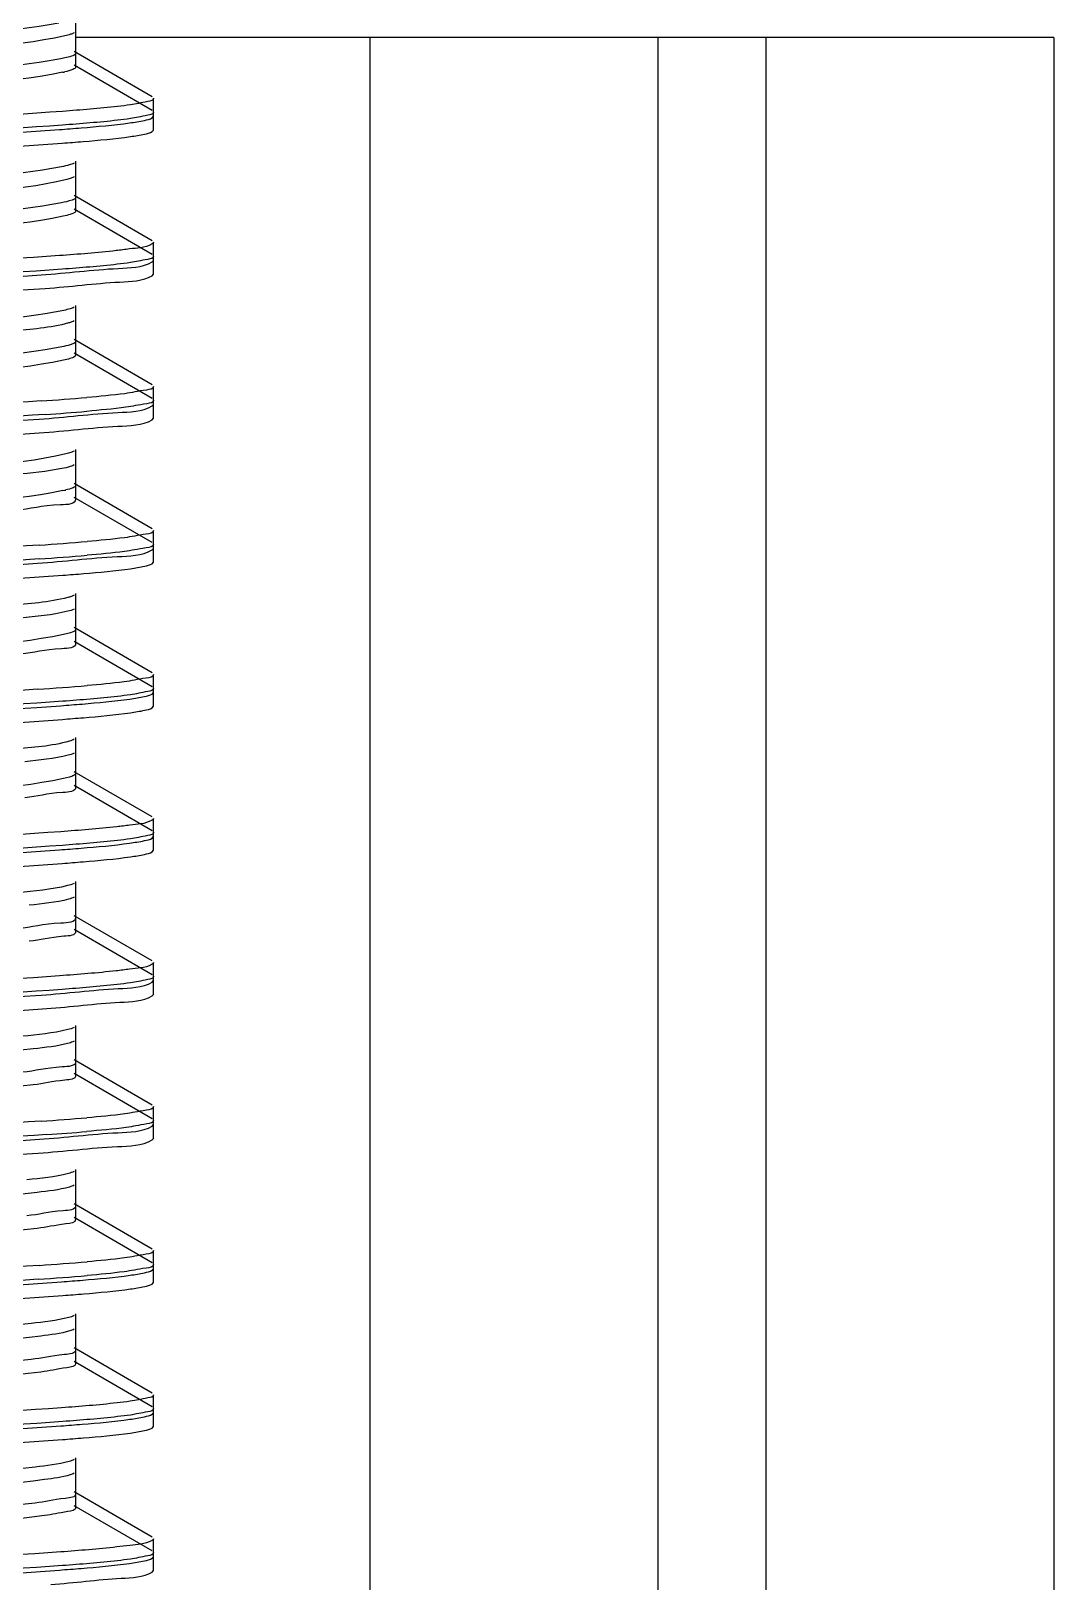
# Model space of a CAD drawing. Extents: x 1382187 to 1725648, y 860327 to 1571294.
# Drawn here: x 1513062.2 to 1513231.3, y 1215732.9 to 1215989.3 of the extents above; entities that cross this region are included whole.
import ezdxf

# ---------------------------------------------------------------- set-up
doc = ezdxf.new("R2010")
doc.units = 0
doc.header["$LTSCALE"] = 1000
doc.header["$MEASUREMENT"] = 0

msp = doc.modelspace()

# ---------------------------------------------------------------- linework, layer by layer
at = {"linetype": 'Continuous'}
for p, q in [((1513069.55, 1215985.66), (1513069.55, 1215991.62)), ((1513069.55, 1215983.39), (1513069.55, 1215989.34)), ((1513231.26, 1215988.29), (1513069.55, 1215988.29)), ((1513118.15, 1215988.29), (1513118.15, 1211247.26)), ((1513165.78, 1215988.29), (1513165.78, 1211247.26)), ((1513183.64, 1215988.29), (1513183.64, 1211247.26)), ((1513231.26, 1215988.29), (1513231.26, 1211247.26)), ((1513082.21, 1215978.48), (1513069.28, 1215985.97)), ((1513082.21, 1215976.21), (1513069.28, 1215983.69)), ((1513082.43, 1215975.25), (1513082.43, 1215978.22)), ((1513082.43, 1215975.25), (1513082.43, 1215978.22)), ((1513082.21, 1215974.99), (1513082.43, 1215975.25)), ((1513082.43, 1215972.97), (1513082.43, 1215975.94)), ((1513082.43, 1215972.97), (1513082.43, 1215975.94)), ((1513082.21, 1215972.71), (1513082.43, 1215972.97)), ((1513069.55, 1215961.85), (1513069.55, 1215967.81)), ((1513069.55, 1215959.57), (1513069.55, 1215965.53)), ((1513082.21, 1215954.67), (1513069.28, 1215962.15)), ((1513068.09, 1215958.86), (1513067.48, 1215958.72)), ((1513082.21, 1215952.39), (1513069.28, 1215959.87)), ((1513082.43, 1215951.43), (1513082.43, 1215954.41)), ((1513082.43, 1215951.43), (1513082.43, 1215954.41)), ((1513082.21, 1215951.17), (1513082.43, 1215951.43)), ((1513082.43, 1215949.16), (1513082.43, 1215952.13)), ((1513082.43, 1215949.16), (1513082.43, 1215952.13)), ((1513082.21, 1215948.89), (1513082.43, 1215949.16)), ((1513069.55, 1215938.04), (1513069.55, 1215943.99)), ((1513069.55, 1215935.76), (1513069.55, 1215941.71)), ((1513082.21, 1215930.86), (1513069.28, 1215938.34)), ((1513082.21, 1215928.58), (1513069.28, 1215936.06)), ((1513068.38, 1215935.12), (1513067.53, 1215934.92)), ((1513082.43, 1215927.62), (1513082.43, 1215930.6)), ((1513082.43, 1215927.62), (1513082.43, 1215930.6)), ((1513082.21, 1215927.36), (1513082.43, 1215927.62)), ((1513082.43, 1215925.34), (1513082.43, 1215928.32)), ((1513082.43, 1215925.34), (1513082.43, 1215928.32)), ((1513082.21, 1215925.08), (1513082.43, 1215925.34)), ((1513069.55, 1215914.23), (1513069.55, 1215920.18)), ((1513069.55, 1215911.95), (1513069.55, 1215917.9)), ((1513082.21, 1215907.05), (1513069.28, 1215914.53)), ((1513082.21, 1215904.77), (1513069.28, 1215912.25)), ((1513082.43, 1215903.81), (1513082.43, 1215906.78)), ((1513082.43, 1215903.81), (1513082.43, 1215906.78)), ((1513082.43, 1215901.53), (1513082.43, 1215904.51)), ((1513082.43, 1215901.53), (1513082.43, 1215904.51)), ((1513082.21, 1215903.55), (1513082.43, 1215903.81)), ((1513082.21, 1215901.27), (1513082.43, 1215901.53)), ((1513069.55, 1215890.41), (1513069.55, 1215896.37)), ((1513069.55, 1215888.13), (1513069.55, 1215894.09)), ((1513068.23, 1215889.73), (1513067.51, 1215889.57)), ((1513082.21, 1215883.23), (1513069.28, 1215890.72)), ((1513082.21, 1215880.95), (1513069.28, 1215888.44)), ((1513082.43, 1215880), (1513082.43, 1215882.97)), ((1513082.43, 1215880), (1513082.43, 1215882.97)), ((1513082.21, 1215879.73), (1513082.43, 1215880)), ((1513082.43, 1215877.72), (1513082.43, 1215880.69)), ((1513082.43, 1215877.72), (1513082.43, 1215880.69)), ((1513082.21, 1215877.46), (1513082.43, 1215877.72)), ((1513069.55, 1215866.6), (1513069.55, 1215872.55)), ((1513069.55, 1215864.32), (1513069.55, 1215870.28)), ((1513068.5, 1215866), (1513067.55, 1215865.76)), ((1513082.21, 1215859.42), (1513069.28, 1215866.9)), ((1513082.21, 1215857.14), (1513069.28, 1215864.62)), ((1513082.43, 1215856.18), (1513082.43, 1215859.16)), ((1513082.43, 1215856.18), (1513082.43, 1215859.16)), ((1513082.21, 1215855.92), (1513082.43, 1215856.18)), ((1513082.43, 1215853.9), (1513082.43, 1215856.88)), ((1513082.43, 1215853.9), (1513082.43, 1215856.88)), ((1513082.21, 1215853.64), (1513082.43, 1215853.9)), ((1513069.55, 1215842.79), (1513069.55, 1215848.74)), ((1513069.55, 1215840.51), (1513069.55, 1215846.46)), ((1513082.21, 1215835.61), (1513069.28, 1215843.09)), ((1513082.21, 1215833.33), (1513069.28, 1215840.81)), ((1513082.43, 1215832.37), (1513082.43, 1215835.35)), ((1513082.43, 1215832.37), (1513082.43, 1215835.35)), ((1513082.43, 1215830.09), (1513082.43, 1215833.07)), ((1513082.43, 1215830.09), (1513082.43, 1215833.07)), ((1513082.21, 1215832.11), (1513082.43, 1215832.37)), ((1513082.21, 1215829.83), (1513082.43, 1215830.09)), ((1513069.55, 1215818.98), (1513069.55, 1215824.93)), ((1513069.55, 1215816.7), (1513069.55, 1215822.65)), ((1513082.21, 1215811.79), (1513069.28, 1215819.28)), ((1513082.21, 1215809.52), (1513069.28, 1215817)), ((1513082.43, 1215808.56), (1513082.43, 1215811.53)), ((1513082.43, 1215808.56), (1513082.43, 1215811.53)), ((1513082.21, 1215808.3), (1513082.43, 1215808.56)), ((1513082.43, 1215806.28), (1513082.43, 1215809.25)), ((1513082.43, 1215806.28), (1513082.43, 1215809.25)), ((1513082.21, 1215806.02), (1513082.43, 1215806.28)), ((1513069.55, 1215795.16), (1513069.55, 1215801.12)), ((1513069.55, 1215792.88), (1513069.55, 1215798.84)), ((1513082.21, 1215787.98), (1513069.28, 1215795.46)), ((1513082.21, 1215785.7), (1513069.28, 1215793.19)), ((1513082.43, 1215784.74), (1513082.43, 1215787.72)), ((1513082.43, 1215784.74), (1513082.43, 1215787.72)), ((1513082.21, 1215784.48), (1513082.43, 1215784.74)), ((1513082.43, 1215782.47), (1513082.43, 1215785.44)), ((1513082.43, 1215782.47), (1513082.43, 1215785.44)), ((1513082.21, 1215782.2), (1513082.43, 1215782.47)), ((1513069.55, 1215771.35), (1513069.55, 1215777.3)), ((1513069.55, 1215769.07), (1513069.55, 1215775.02)), ((1513082.21, 1215764.17), (1513069.28, 1215771.65)), ((1513082.21, 1215761.89), (1513069.28, 1215769.37)), ((1513082.43, 1215760.93), (1513082.43, 1215763.91)), ((1513082.43, 1215760.93), (1513082.43, 1215763.91)), ((1513082.21, 1215760.67), (1513082.43, 1215760.93)), ((1513082.43, 1215758.65), (1513082.43, 1215761.63)), ((1513082.43, 1215758.65), (1513082.43, 1215761.63)), ((1513082.21, 1215758.39), (1513082.43, 1215758.65)), ((1513069.55, 1215747.54), (1513069.55, 1215753.49)), ((1513069.55, 1215745.26), (1513069.55, 1215751.21)), ((1513082.21, 1215740.36), (1513069.28, 1215747.84)), ((1513082.21, 1215738.08), (1513069.28, 1215745.56)), ((1513082.43, 1215737.12), (1513082.43, 1215740.1)), ((1513082.43, 1215737.12), (1513082.43, 1215740.1)), ((1513082.43, 1215734.84), (1513082.43, 1215737.82)), ((1513082.43, 1215734.84), (1513082.43, 1215737.82)), ((1513082.21, 1215736.86), (1513082.43, 1215737.12)), ((1513082.21, 1215734.58), (1513082.43, 1215734.84))]:
    msp.add_line(p, q, dxfattribs=at)
for centre, radius, start, end in [((1513063.48, 1216001.87), 19.75, 281.4586, 282.5217), ((1513036.25, 1216347.43), 420.14, 273.7655, 274.8009), ((1513037.17, 1216333.48), 408.44, 273.8398, 274.8035), ((1513063.77, 1215931.38), 18.39, 281.5273, 283.0317), ((1513035.84, 1216328.82), 425.36, 273.7325, 274.8002), ((1513035.85, 1216326.43), 425.25, 273.7327, 274.7996), ((1513035.45, 1216309.93), 430.3, 273.7014, 274.7995), ((1513036.26, 1216228.19), 419.97, 273.7666, 274.8009), ((1513037.47, 1216210.71), 404.72, 273.8647, 274.8037), ((1513035.85, 1216209.58), 425.19, 273.7335, 274.8002), ((1513035.59, 1216210.61), 428.51, 273.7127, 274.7998)]:
    msp.add_arc(centre, radius, start, end, dxfattribs=at)
for points, knots in [([(1512907.28, 1215987.06), (1512918.78, 1215987.9), (1512972.14, 1215990.5), (1513025.58, 1215991.54), (1513067.35, 1215994.62)], [0, 0, 0, 0, 0.215878, 1, 1, 1, 1]), ([(1513066.78, 1215990.63), (1513058.09, 1215989.08), (1513033.98, 1215988.13), (1512993.96, 1215985.88), (1512951.43, 1215983.99), (1512924.08, 1215982.6), (1512912.89, 1215981.4)], [0, 0, 0, 0, 0.171902, 0.467529, 0.781017, 1, 1, 1, 1]), ([(1513069.28, 1215989.04), (1513069.1, 1215988.93), (1513068.59, 1215988.75), (1513068.08, 1215988.62), (1513067.77, 1215988.55)], [0, 0, 0, 0, 0.399432, 1, 1, 1, 1]), ([(1513067.77, 1215988.55), (1513058.45, 1215986.48), (1513022.27, 1215985.71), (1512975.06, 1215982.99), (1512930.96, 1215980.41), (1512913.02, 1215979.57), (1512906.81, 1215978.27)], [0, 0, 0, 0, 0.17752, 0.667782, 0.88196, 1, 1, 1, 1]), ([(1513066.78, 1215984.68), (1513058.09, 1215983.12), (1513033.98, 1215982.18), (1512993.96, 1215979.93), (1512951.43, 1215978.03), (1512924.08, 1215976.64), (1512912.89, 1215975.45)], [0, 0, 0, 0, 0.171902, 0.467529, 0.781017, 1, 1, 1, 1]), ([(1513069.54, 1215985.66), (1513069.54, 1215985.38), (1513068.26, 1215984.99), (1513067.48, 1215984.81), (1513066.78, 1215984.68)], [0, 0, 0, 0, 0.286129, 1, 1, 1, 1]), ([(1513067.41, 1215982.52), (1513057.48, 1215980.5), (1513029.42, 1215979.87), (1512992.46, 1215977.62), (1512957.49, 1215976.05), (1512934.37, 1215974.93), (1512917.6, 1215973.53), (1512908.63, 1215972.94), (1512905.74, 1215972.05)], [0, 0, 0, 0, 0.187537, 0.516126, 0.6871, 0.835564, 0.944057, 1, 1, 1, 1]), ([(1513069.54, 1215983.39), (1513069.54, 1215983.19), (1513068.77, 1215982.83), (1513068.22, 1215982.7), (1513067.77, 1215982.6)], [0, 0, 0, 0, 0.300005, 1, 1, 1, 1]), ([(1513078.6, 1215977.14), (1513077.89, 1215977.04), (1513074.16, 1215976.59), (1513070.42, 1215976.29), (1513067.39, 1215976.06)], [0, 0, 0, 0, 0.191299, 1, 1, 1, 1]), ([(1513082.43, 1215978.22), (1513082.43, 1215977.85), (1513080.55, 1215977.54), (1513079.56, 1215977.28), (1513078.6, 1215977.14)], [0, 0, 0, 0, 0.274623, 1, 1, 1, 1]), ([(1513067.35, 1215973.78), (1513055.91, 1215972.94), (1513002.54, 1215970.34), (1512949.11, 1215969.28), (1512907.28, 1215966.22)], [0, 0, 0, 0, 0.214875, 1, 1, 1, 1]), ([(1513067.39, 1215976.06), (1513055.96, 1215975.22), (1513002.63, 1215972.62), (1512949.22, 1215971.55), (1512907.41, 1215968.51)], [0, 0, 0, 0, 0.214619, 1, 1, 1, 1]), ([(1513066.87, 1215973.05), (1513068.06, 1215973.14), (1513071.92, 1215973.44), (1513075.79, 1215973.78), (1513078.45, 1215974.15)], [0, 0, 0, 0, 0.307277, 1, 1, 1, 1]), ([(1513078.59, 1215974.86), (1513077.88, 1215974.76), (1513074.14, 1215974.3), (1513070.39, 1215974.01), (1513067.35, 1215973.78)], [0, 0, 0, 0, 0.191309, 1, 1, 1, 1]), ([(1513078.45, 1215974.15), (1513079.27, 1215974.26), (1513080.53, 1215974.48), (1513081.81, 1215974.76), (1513082.21, 1215974.99)], [0, 0, 0, 0, 0.644321, 1, 1, 1, 1]), ([(1513082.43, 1215975.94), (1513082.43, 1215975.58), (1513080.55, 1215975.26), (1513079.55, 1215975), (1513078.59, 1215974.86)], [0, 0, 0, 0, 0.274573, 1, 1, 1, 1]), ([(1512906.95, 1215965.5), (1512918.36, 1215966.34), (1512971.67, 1215968.94), (1513025.05, 1215970.01), (1513066.87, 1215973.05)], [0, 0, 0, 0, 0.214433, 1, 1, 1, 1]), ([(1513067.31, 1215970.8), (1513068.46, 1215970.89), (1513072.23, 1215971.18), (1513075.99, 1215971.52), (1513078.58, 1215971.89)], [0, 0, 0, 0, 0.307507, 1, 1, 1, 1]), ([(1513078.58, 1215971.89), (1513079.37, 1215972), (1513080.58, 1215972.21), (1513081.82, 1215972.49), (1513082.21, 1215972.71)], [0, 0, 0, 0, 0.643034, 1, 1, 1, 1]), ([(1512907.15, 1215963.23), (1512918.63, 1215964.08), (1512972.02, 1215966.68), (1513025.49, 1215967.73), (1513067.31, 1215970.8)], [0, 0, 0, 0, 0.215487, 1, 1, 1, 1]), ([(1513067.19, 1215966.9), (1513058.79, 1215965.27), (1513035.07, 1215964.43), (1512995.41, 1215962.11), (1512952.7, 1215960.25), (1512925.05, 1215958.84), (1512913.62, 1215957.67)], [0, 0, 0, 0, 0.166793, 0.460477, 0.775901, 1, 1, 1, 1]), ([(1513069.28, 1215967.5), (1513069.04, 1215967.36), (1513068.34, 1215967.14), (1513067.63, 1215966.98), (1513067.19, 1215966.9)], [0, 0, 0, 0, 0.385626, 1, 1, 1, 1]), ([(1513068.09, 1215964.81), (1513059.03, 1215962.58), (1513032.17, 1215962.32), (1512988.38, 1215959.56), (1512943.96, 1215957.11), (1512916.49, 1215956.48), (1512906.84, 1215954.46)], [0, 0, 0, 0, 0.173176, 0.493211, 0.817077, 1, 1, 1, 1]), ([(1513069.28, 1215965.23), (1513069.13, 1215965.14), (1513068.74, 1215964.98), (1513068.33, 1215964.87), (1513068.09, 1215964.81)], [0, 0, 0, 0, 0.409846, 1, 1, 1, 1]), ([(1513067.19, 1215960.94), (1513058.79, 1215959.31), (1513035.07, 1215958.48), (1512995.41, 1215956.16), (1512952.7, 1215954.3), (1512925.05, 1215952.88), (1512913.62, 1215951.71)], [0, 0, 0, 0, 0.166793, 0.460477, 0.775901, 1, 1, 1, 1]), ([(1513069.54, 1215961.85), (1513069.54, 1215961.6), (1513068.47, 1215961.22), (1513067.79, 1215961.06), (1513067.19, 1215960.94)], [0, 0, 0, 0, 0.290766, 1, 1, 1, 1]), ([(1513067.48, 1215958.72), (1513057.71, 1215956.7), (1513029.95, 1215956.1), (1512985.33, 1215953.3), (1512944.47, 1215951.85), (1512918.24, 1215949.81), (1512909.07, 1215949.14), (1512906.01, 1215948.31)], [0, 0, 0, 0, 0.184985, 0.511081, 0.830893, 0.941203, 1, 1, 1, 1]), ([(1513069.54, 1215959.57), (1513069.54, 1215959.4), (1513068.93, 1215959.07), (1513068.46, 1215958.95), (1513068.09, 1215958.86)], [0, 0, 0, 0, 0.307791, 1, 1, 1, 1]), ([(1513078.45, 1215953.31), (1513077.72, 1215953.21), (1513073.87, 1215952.74), (1513070, 1215952.44), (1513066.87, 1215952.21)], [0, 0, 0, 0, 0.191493, 1, 1, 1, 1]), ([(1513082.43, 1215954.41), (1513082.43, 1215954.29), (1513081.01, 1215953.4), (1513079.71, 1215953.49), (1513078.45, 1215953.31)], [0, 0, 0, 0, 0.088769, 1, 1, 1, 1]), ([(1513066.87, 1215952.21), (1513055.34, 1215951.38), (1513002.03, 1215948.78), (1512948.64, 1215947.74), (1512906.95, 1215944.66)], [0, 0, 0, 0, 0.21655, 1, 1, 1, 1]), ([(1513063.84, 1215949.03), (1513068.09, 1215949.31), (1513074.05, 1215950.14), (1513080.55, 1215950.22), (1513082.21, 1215951.17)], [0, 0, 0, 0, 0.690888, 1, 1, 1, 1]), ([(1513078.58, 1215951.05), (1513077.86, 1215950.95), (1513074.11, 1215950.49), (1513070.35, 1215950.19), (1513067.31, 1215949.97)], [0, 0, 0, 0, 0.191315, 1, 1, 1, 1]), ([(1513082.43, 1215952.13), (1513082.43, 1215951.76), (1513080.54, 1215951.44), (1513079.55, 1215951.19), (1513078.58, 1215951.05)], [0, 0, 0, 0, 0.274514, 1, 1, 1, 1]), ([(1513067.31, 1215949.97), (1513055.84, 1215949.12), (1513002.45, 1215946.52), (1512948.98, 1215945.47), (1512907.15, 1215942.4)], [0, 0, 0, 0, 0.215154, 1, 1, 1, 1]), ([(1512911.02, 1215941.97), (1512922.27, 1215942.71), (1512973.21, 1215945.15), (1513024.21, 1215946.37), (1513063.84, 1215949.03)], [0, 0, 0, 0, 0.221116, 1, 1, 1, 1]), ([(1513064.52, 1215946.79), (1513068.62, 1215947.07), (1513074.36, 1215947.87), (1513080.61, 1215947.98), (1513082.21, 1215948.89)], [0, 0, 0, 0, 0.690218, 1, 1, 1, 1]), ([(1512909.83, 1215939.61), (1512921.11, 1215940.38), (1512972.67, 1215942.86), (1513024.3, 1215944.05), (1513064.52, 1215946.79)], [0, 0, 0, 0, 0.219072, 1, 1, 1, 1]), ([(1513067.57, 1215943.16), (1513059.48, 1215941.45), (1513036.14, 1215940.74), (1512996.87, 1215938.33), (1512953.99, 1215936.51), (1512926.05, 1215935.08), (1512914.38, 1215933.93)], [0, 0, 0, 0, 0.161662, 0.453393, 0.770761, 1, 1, 1, 1]), ([(1513069.28, 1215943.69), (1513069.08, 1215943.57), (1513068.51, 1215943.37), (1513067.92, 1215943.24), (1513067.57, 1215943.16)], [0, 0, 0, 0, 0.394192, 1, 1, 1, 1]), ([(1513068.38, 1215941.08), (1513065.34, 1215940.24), (1513056.18, 1215939.58), (1513029.98, 1215937.53), (1512989.11, 1215936.09), (1512944.46, 1215933.28), (1512916.68, 1215932.68), (1512906.89, 1215930.66)], [0, 0, 0, 0, 0.058552, 0.168707, 0.488491, 0.814803, 1, 1, 1, 1]), ([(1513069.28, 1215941.41), (1513069.17, 1215941.34), (1513068.87, 1215941.22), (1513068.56, 1215941.13), (1513068.38, 1215941.08)], [0, 0, 0, 0, 0.421757, 1, 1, 1, 1]), ([(1513069.54, 1215938.04), (1513069.54, 1215937.82), (1513068.67, 1215937.45), (1513068.07, 1215937.31), (1513067.57, 1215937.21)], [0, 0, 0, 0, 0.296339, 1, 1, 1, 1]), ([(1513067.57, 1215937.21), (1513059.48, 1215935.5), (1513036.14, 1215934.78), (1512996.87, 1215932.38), (1512953.99, 1215930.56), (1512926.05, 1215929.13), (1512914.38, 1215927.98)], [0, 0, 0, 0, 0.161662, 0.453393, 0.770761, 1, 1, 1, 1]), ([(1513069.54, 1215935.76), (1513069.54, 1215935.62), (1513069.07, 1215935.31), (1513068.68, 1215935.21), (1513068.38, 1215935.12)], [0, 0, 0, 0, 0.317499, 1, 1, 1, 1]), ([(1513067.53, 1215934.92), (1513057.9, 1215932.91), (1513030.44, 1215932.27), (1512986.06, 1215929.82), (1512942.25, 1215927.08), (1512915.38, 1215926.79), (1512906.3, 1215924.57)], [0, 0, 0, 0, 0.182739, 0.506392, 0.826439, 1, 1, 1, 1]), ([(1513082.43, 1215930.6), (1513082.43, 1215930.15), (1513080.06, 1215929.87), (1513078.86, 1215929.55), (1513077.67, 1215929.39)], [0, 0, 0, 0, 0.270944, 1, 1, 1, 1]), ([(1513063.84, 1215928.19), (1513052.67, 1215927.44), (1513001.73, 1215924.99), (1512950.74, 1215923.76), (1512911.02, 1215921.13)], [0, 0, 0, 0, 0.219496, 1, 1, 1, 1]), ([(1513082.43, 1215928.32), (1513082.43, 1215927.89), (1513080.16, 1215927.6), (1513079, 1215927.29), (1513077.86, 1215927.14)], [0, 0, 0, 0, 0.271575, 1, 1, 1, 1]), ([(1513064.52, 1215925.96), (1513053.24, 1215925.19), (1513001.67, 1215922.7), (1512950.04, 1215921.52), (1512909.83, 1215918.77)], [0, 0, 0, 0, 0.219115, 1, 1, 1, 1]), ([(1512910.71, 1215918.14), (1512921.91, 1215918.88), (1512972.84, 1215921.33), (1513023.84, 1215922.55), (1513063.53, 1215925.19)], [0, 0, 0, 0, 0.220088, 1, 1, 1, 1]), ([(1513063.53, 1215925.19), (1513067.85, 1215925.48), (1513073.91, 1215926.32), (1513080.53, 1215926.4), (1513082.21, 1215927.36)], [0, 0, 0, 0, 0.691188, 1, 1, 1, 1]), ([(1513063.53, 1215922.91), (1513067.86, 1215923.2), (1513073.92, 1215924.04), (1513080.53, 1215924.12), (1513082.21, 1215925.08)], [0, 0, 0, 0, 0.691187, 1, 1, 1, 1]), ([(1512906.38, 1215915.55), (1512917.33, 1215916.37), (1512969.72, 1215918.95), (1513022.16, 1215920.16), (1513063.53, 1215922.91)], [0, 0, 0, 0, 0.209378, 1, 1, 1, 1]), ([(1513069.28, 1215919.88), (1513069.11, 1215919.78), (1513068.66, 1215919.61), (1513068.19, 1215919.49), (1513067.91, 1215919.42)], [0, 0, 0, 0, 0.403878, 1, 1, 1, 1]), ([(1513067.91, 1215919.42), (1513058.71, 1215917.28), (1513031.79, 1215916.88), (1512987.95, 1215914.22), (1512943.72, 1215911.75), (1512916.4, 1215911.12), (1512906.82, 1215909.11)], [0, 0, 0, 0, 0.175623, 0.495702, 0.818204, 1, 1, 1, 1]), ([(1513068.65, 1215917.34), (1513068.2, 1215917.2), (1513065.22, 1215916.55), (1513062.19, 1215916.27), (1513059.62, 1215916.02)], [0, 0, 0, 0, 0.153853, 1, 1, 1, 1]), ([(1513069.28, 1215917.6), (1513069.2, 1215917.55), (1513068.99, 1215917.45), (1513068.77, 1215917.38), (1513068.65, 1215917.34)], [0, 0, 0, 0, 0.435445, 1, 1, 1, 1]), ([(1513067.44, 1215913.37), (1513057.58, 1215911.35), (1513029.66, 1215910.73), (1512984.87, 1215907.92), (1512943.96, 1215906.51), (1512917.88, 1215904.41), (1512908.82, 1215903.79), (1512905.86, 1215902.92)], [0, 0, 0, 0, 0.186373, 0.513855, 0.833476, 0.942785, 1, 1, 1, 1]), ([(1513069.54, 1215914.23), (1513069.54, 1215914.04), (1513068.84, 1215913.69), (1513068.33, 1215913.57), (1513067.91, 1215913.47)], [0, 0, 0, 0, 0.303248, 1, 1, 1, 1]), ([(1513069.54, 1215911.95), (1513069.55, 1215911.05), (1513064.41, 1215911.07), (1513062.1, 1215910.31), (1513059.62, 1215910.07)], [0, 0, 0, 0, 0.264839, 1, 1, 1, 1]), ([(1513082.43, 1215904.51), (1513082.43, 1215904.05), (1513080.02, 1215903.78), (1513078.81, 1215903.45), (1513077.59, 1215903.29)], [0, 0, 0, 0, 0.270728, 1, 1, 1, 1]), ([(1513082.43, 1215906.78), (1513082.43, 1215906.33), (1513080.02, 1215906.06), (1513078.82, 1215905.73), (1513077.6, 1215905.57)], [0, 0, 0, 0, 0.270735, 1, 1, 1, 1]), ([(1513063.53, 1215902.08), (1513051.74, 1215901.29), (1512999.35, 1215898.78), (1512946.89, 1215897.76), (1512906.38, 1215894.71)], [0, 0, 0, 0, 0.225391, 1, 1, 1, 1]), ([(1513063.53, 1215904.36), (1513052.31, 1215903.61), (1513001.37, 1215901.17), (1512950.37, 1215899.95), (1512910.71, 1215897.3)], [0, 0, 0, 0, 0.220524, 1, 1, 1, 1]), ([(1513063.23, 1215901.36), (1513067.62, 1215901.65), (1513073.78, 1215902.5), (1513080.5, 1215902.57), (1513082.21, 1215903.55)], [0, 0, 0, 0, 0.691471, 1, 1, 1, 1]), ([(1512907.48, 1215891.82), (1512919, 1215892.66), (1512972.32, 1215895.25), (1513025.71, 1215896.29), (1513067.42, 1215899.37)], [0, 0, 0, 0, 0.216493, 1, 1, 1, 1]), ([(1512910.38, 1215894.3), (1512921.53, 1215895.05), (1512972.48, 1215897.5), (1513023.48, 1215898.73), (1513063.23, 1215901.36)], [0, 0, 0, 0, 0.219052, 1, 1, 1, 1]), ([(1513067.42, 1215899.37), (1513068.57, 1215899.46), (1513072.3, 1215899.75), (1513076.04, 1215900.09), (1513078.61, 1215900.45)], [0, 0, 0, 0, 0.307538, 1, 1, 1, 1]), ([(1513078.61, 1215900.45), (1513079.39, 1215900.56), (1513080.59, 1215900.77), (1513081.83, 1215901.05), (1513082.21, 1215901.27)], [0, 0, 0, 0, 0.642724, 1, 1, 1, 1]), ([(1513068.23, 1215895.69), (1513065.09, 1215894.88), (1513055.82, 1215894.18), (1513029.47, 1215892.18), (1512988.66, 1215890.71), (1512944.19, 1215887.92), (1512916.57, 1215887.32), (1512906.86, 1215885.31)], [0, 0, 0, 0, 0.060117, 0.171248, 0.491182, 0.816115, 1, 1, 1, 1]), ([(1513069.28, 1215896.07), (1513069.15, 1215895.99), (1513068.8, 1215895.85), (1513068.44, 1215895.74), (1513068.23, 1215895.69)], [0, 0, 0, 0, 0.414924, 1, 1, 1, 1]), ([(1513069.28, 1215893.79), (1513068.96, 1215893.6), (1513066.01, 1215892.8), (1513063.02, 1215892.55), (1513060.4, 1215892.28)], [0, 0, 0, 0, 0.123412, 1, 1, 1, 1]), ([(1513067.51, 1215889.57), (1513057.8, 1215887.55), (1513030.17, 1215886.95), (1512985.69, 1215884.16), (1512944.87, 1215882.7), (1512918.53, 1215880.69), (1512909.27, 1215880), (1512906.13, 1215879.18)], [0, 0, 0, 0, 0.183944, 0.508945, 0.828873, 0.939958, 1, 1, 1, 1]), ([(1513069.54, 1215890.41), (1513069.54, 1215890.26), (1513069, 1215889.93), (1513068.56, 1215889.82), (1513068.23, 1215889.73)], [0, 0, 0, 0, 0.311826, 1, 1, 1, 1]), ([(1513069.54, 1215888.13), (1513069.55, 1215887.31), (1513064.83, 1215887.25), (1513062.68, 1215886.56), (1513060.4, 1215886.33)], [0, 0, 0, 0, 0.265449, 1, 1, 1, 1]), ([(1513082.43, 1215882.97), (1513082.43, 1215882.51), (1513079.99, 1215882.24), (1513078.77, 1215881.91), (1513077.55, 1215881.75)], [0, 0, 0, 0, 0.270562, 1, 1, 1, 1]), ([(1513063.23, 1215880.52), (1513051.95, 1215879.78), (1513001.01, 1215877.34), (1512950, 1215876.13), (1512910.38, 1215873.46)], [0, 0, 0, 0, 0.221533, 1, 1, 1, 1]), ([(1513067.07, 1215877.81), (1513068.25, 1215877.9), (1513072.06, 1215878.2), (1513075.88, 1215878.54), (1513078.5, 1215878.9)], [0, 0, 0, 0, 0.307301, 1, 1, 1, 1]), ([(1513078.61, 1215879.61), (1513077.9, 1215879.51), (1513074.18, 1215879.06), (1513070.44, 1215878.76), (1513067.42, 1215878.54)], [0, 0, 0, 0, 0.191295, 1, 1, 1, 1]), ([(1513078.5, 1215878.9), (1513079.31, 1215879.02), (1513080.55, 1215879.23), (1513081.82, 1215879.51), (1513082.21, 1215879.73)], [0, 0, 0, 0, 0.643804, 1, 1, 1, 1]), ([(1513082.43, 1215880.69), (1513082.43, 1215880.33), (1513080.56, 1215880.01), (1513079.57, 1215879.75), (1513078.61, 1215879.61)], [0, 0, 0, 0, 0.274655, 1, 1, 1, 1]), ([(1512907.01, 1215870.25), (1512918.46, 1215871.09), (1512971.81, 1215873.7), (1513025.25, 1215874.76), (1513067.07, 1215877.81)], [0, 0, 0, 0, 0.214855, 1, 1, 1, 1]), ([(1513067.42, 1215878.54), (1513056, 1215877.69), (1513002.69, 1215875.09), (1512949.3, 1215874.02), (1512907.48, 1215870.98)], [0, 0, 0, 0, 0.214464, 1, 1, 1, 1]), ([(1513067.35, 1215875.55), (1513068.51, 1215875.64), (1513072.26, 1215875.93), (1513076.01, 1215876.27), (1513078.59, 1215876.64)], [0, 0, 0, 0, 0.30752, 1, 1, 1, 1]), ([(1513078.59, 1215876.64), (1513079.38, 1215876.75), (1513080.59, 1215876.96), (1513081.82, 1215877.24), (1513082.21, 1215877.46)], [0, 0, 0, 0, 0.642901, 1, 1, 1, 1]), ([(1512907.28, 1215867.99), (1512918.78, 1215868.83), (1512972.14, 1215871.43), (1513025.58, 1215872.48), (1513067.35, 1215875.55)], [0, 0, 0, 0, 0.215894, 1, 1, 1, 1]), ([(1513068.5, 1215871.95), (1513065.53, 1215871.09), (1513056.47, 1215870.46), (1513030.39, 1215868.37), (1512989.47, 1215866.95), (1512944.69, 1215864.14), (1512916.78, 1215863.52), (1512906.92, 1215861.51)], [0, 0, 0, 0, 0.057292, 0.16665, 0.48628, 0.813694, 1, 1, 1, 1]), ([(1513069.28, 1215872.25), (1513069.18, 1215872.19), (1513068.92, 1215872.08), (1513068.66, 1215872), (1513068.5, 1215871.95)], [0, 0, 0, 0, 0.427528, 1, 1, 1, 1]), ([(1513069.28, 1215869.97), (1513068.98, 1215869.8), (1513066.29, 1215869.04), (1513063.54, 1215868.8), (1513061.14, 1215868.55)], [0, 0, 0, 0, 0.125618, 1, 1, 1, 1]), ([(1513069.54, 1215866.6), (1513069.54, 1215866.47), (1513069.13, 1215866.17), (1513068.77, 1215866.08), (1513068.5, 1215866)], [0, 0, 0, 0, 0.322524, 1, 1, 1, 1]), ([(1513067.55, 1215865.76), (1513057.97, 1215863.75), (1513030.64, 1215863.12), (1512986.4, 1215860.66), (1512942.56, 1215857.99), (1512915.64, 1215857.59), (1512906.44, 1215855.45)], [0, 0, 0, 0, 0.181847, 0.504414, 0.824494, 1, 1, 1, 1]), ([(1513069.54, 1215864.32), (1513069.55, 1215863.56), (1513065.23, 1215863.44), (1513063.24, 1215862.81), (1513061.14, 1215862.59)], [0, 0, 0, 0, 0.266197, 1, 1, 1, 1]), ([(1513082.43, 1215859.16), (1513082.43, 1215859.04), (1513081.04, 1215858.15), (1513079.75, 1215858.24), (1513078.5, 1215858.07)], [0, 0, 0, 0, 0.089018, 1, 1, 1, 1]), ([(1513067.07, 1215856.98), (1513055.57, 1215856.14), (1513002.21, 1215853.54), (1512948.78, 1215852.49), (1512907.01, 1215849.41)], [0, 0, 0, 0, 0.215925, 1, 1, 1, 1]), ([(1513078.5, 1215858.07), (1513077.78, 1215857.96), (1513073.98, 1215857.5), (1513070.16, 1215857.2), (1513067.07, 1215856.98)], [0, 0, 0, 0, 0.191493, 1, 1, 1, 1]), ([(1513078.59, 1215855.8), (1513077.88, 1215855.7), (1513074.14, 1215855.24), (1513070.39, 1215854.94), (1513067.35, 1215854.72)], [0, 0, 0, 0, 0.191309, 1, 1, 1, 1]), ([(1513078.46, 1215855.08), (1513079.27, 1215855.2), (1513080.53, 1215855.41), (1513081.81, 1215855.69), (1513082.21, 1215855.92)], [0, 0, 0, 0, 0.644305, 1, 1, 1, 1]), ([(1513082.43, 1215856.88), (1513082.43, 1215856.51), (1513080.55, 1215856.19), (1513079.56, 1215855.94), (1513078.59, 1215855.8)], [0, 0, 0, 0, 0.274574, 1, 1, 1, 1]), ([(1512906.95, 1215846.43), (1512918.36, 1215847.28), (1512971.67, 1215849.88), (1513025.06, 1215850.95), (1513066.87, 1215853.99)], [0, 0, 0, 0, 0.214447, 1, 1, 1, 1]), ([(1513067.35, 1215854.72), (1513055.91, 1215853.88), (1513002.55, 1215851.27), (1512949.11, 1215850.21), (1512907.28, 1215847.16)], [0, 0, 0, 0, 0.214866, 1, 1, 1, 1]), ([(1513066.87, 1215853.99), (1513068.06, 1215854.07), (1513071.93, 1215854.37), (1513075.79, 1215854.71), (1513078.46, 1215855.08)], [0, 0, 0, 0, 0.307277, 1, 1, 1, 1]), ([(1513078.58, 1215852.82), (1513079.37, 1215852.93), (1513080.58, 1215853.15), (1513081.82, 1215853.42), (1513082.21, 1215853.64)], [0, 0, 0, 0, 0.643031, 1, 1, 1, 1]), ([(1512907.15, 1215844.17), (1512918.64, 1215845.01), (1512972.03, 1215847.62), (1513025.49, 1215848.66), (1513067.31, 1215851.74)], [0, 0, 0, 0, 0.215499, 1, 1, 1, 1]), ([(1513067.31, 1215851.74), (1513068.46, 1215851.82), (1513072.23, 1215852.12), (1513075.99, 1215852.46), (1513078.58, 1215852.82)], [0, 0, 0, 0, 0.307507, 1, 1, 1, 1]), ([(1513069.28, 1215848.44), (1513068.95, 1215848.25), (1513065.86, 1215847.43), (1513062.72, 1215847.17), (1513059.97, 1215846.9)], [0, 0, 0, 0, 0.122258, 1, 1, 1, 1]), ([(1513069.28, 1215846.16), (1513069.01, 1215846), (1513066.55, 1215845.28), (1513064.04, 1215845.05), (1513061.85, 1215844.81)], [0, 0, 0, 0, 0.127999, 1, 1, 1, 1]), ([(1513069.54, 1215842.79), (1513069.55, 1215841.92), (1513064.6, 1215841.91), (1513062.36, 1215841.18), (1513059.97, 1215840.94)], [0, 0, 0, 0, 0.265093, 1, 1, 1, 1]), ([(1513069.54, 1215840.51), (1513069.55, 1215839.8), (1513065.62, 1215839.63), (1513063.78, 1215839.07), (1513061.85, 1215838.86)], [0, 0, 0, 0, 0.267101, 1, 1, 1, 1]), ([(1513082.43, 1215835.35), (1513082.43, 1215835.22), (1513081.01, 1215834.33), (1513079.72, 1215834.42), (1513078.46, 1215834.25)], [0, 0, 0, 0, 0.088777, 1, 1, 1, 1]), ([(1513066.87, 1215833.15), (1513055.35, 1215832.31), (1513002.04, 1215829.72), (1512948.65, 1215828.68), (1512906.95, 1215825.6)], [0, 0, 0, 0, 0.216529, 1, 1, 1, 1]), ([(1513078.46, 1215834.25), (1513077.72, 1215834.14), (1513073.87, 1215833.68), (1513070, 1215833.38), (1513066.87, 1215833.15)], [0, 0, 0, 0, 0.191494, 1, 1, 1, 1]), ([(1513082.43, 1215833.07), (1513082.43, 1215832.7), (1513080.54, 1215832.38), (1513079.55, 1215832.12), (1513078.58, 1215831.99)], [0, 0, 0, 0, 0.274515, 1, 1, 1, 1]), ([(1513067.31, 1215830.9), (1513055.84, 1215830.06), (1513002.45, 1215827.45), (1512948.99, 1215826.4), (1512907.15, 1215823.33)], [0, 0, 0, 0, 0.215146, 1, 1, 1, 1]), ([(1513063.85, 1215829.96), (1513068.1, 1215830.25), (1513074.06, 1215831.07), (1513080.55, 1215831.16), (1513082.21, 1215832.11)], [0, 0, 0, 0, 0.690877, 1, 1, 1, 1]), ([(1513078.58, 1215831.99), (1513077.86, 1215831.88), (1513074.11, 1215831.43), (1513070.35, 1215831.13), (1513067.31, 1215830.9)], [0, 0, 0, 0, 0.191315, 1, 1, 1, 1]), ([(1512910.69, 1215820.6), (1512922.04, 1215821.36), (1512973.4, 1215823.82), (1513024.81, 1215825.01), (1513064.75, 1215827.74)], [0, 0, 0, 0, 0.221314, 1, 1, 1, 1]), ([(1512911.03, 1215822.91), (1512922.28, 1215823.65), (1512973.22, 1215826.09), (1513024.22, 1215827.31), (1513063.85, 1215829.96)], [0, 0, 0, 0, 0.22115, 1, 1, 1, 1]), ([(1513064.75, 1215827.74), (1513068.79, 1215828.02), (1513074.45, 1215828.81), (1513080.63, 1215828.92), (1513082.21, 1215829.83)], [0, 0, 0, 0, 0.689986, 1, 1, 1, 1]), ([(1513069.28, 1215824.63), (1513068.97, 1215824.45), (1513066.14, 1215823.67), (1513063.26, 1215823.42), (1513060.73, 1215823.16)], [0, 0, 0, 0, 0.124368, 1, 1, 1, 1]), ([(1513069.28, 1215822.35), (1513069.03, 1215822.2), (1513066.81, 1215821.52), (1513064.52, 1215821.3), (1513062.54, 1215821.07)], [0, 0, 0, 0, 0.130558, 1, 1, 1, 1]), ([(1513062.54, 1215821.07), (1513040.58, 1215818.57), (1512993.29, 1215817.18), (1512946.1, 1215815.1), (1512921.04, 1215813.16)], [0, 0, 0, 0, 0.467917, 1, 1, 1, 1]), ([(1513069.54, 1215818.98), (1513069.55, 1215818.17), (1513065.01, 1215818.09), (1513062.93, 1215817.43), (1513060.73, 1215817.21)], [0, 0, 0, 0, 0.265763, 1, 1, 1, 1]), ([(1513062.54, 1215815.12), (1513040.58, 1215812.62), (1512993.29, 1215811.23), (1512946.1, 1215809.14), (1512921.04, 1215807.21)], [0, 0, 0, 0, 0.467917, 1, 1, 1, 1]), ([(1513069.54, 1215816.7), (1513069.55, 1215816.05), (1513065.98, 1215815.82), (1513064.29, 1215815.32), (1513062.54, 1215815.12)], [0, 0, 0, 0, 0.268181, 1, 1, 1, 1]), ([(1513082.43, 1215811.53), (1513082.43, 1215811.09), (1513080.06, 1215810.81), (1513078.87, 1215810.48), (1513077.67, 1215810.33)], [0, 0, 0, 0, 0.270952, 1, 1, 1, 1]), ([(1513063.85, 1215809.13), (1513052.68, 1215808.38), (1513001.75, 1215805.93), (1512950.75, 1215804.7), (1512911.03, 1215802.07)], [0, 0, 0, 0, 0.219461, 1, 1, 1, 1]), ([(1513063.54, 1215806.13), (1513067.86, 1215806.42), (1513073.92, 1215807.26), (1513080.53, 1215807.33), (1513082.21, 1215808.3)], [0, 0, 0, 0, 0.691179, 1, 1, 1, 1]), ([(1513082.43, 1215809.25), (1513082.43, 1215808.83), (1513080.19, 1215808.54), (1513079.05, 1215808.23), (1513077.91, 1215808.08)], [0, 0, 0, 0, 0.271773, 1, 1, 1, 1]), ([(1513064.75, 1215806.91), (1513053.58, 1215806.14), (1513002.23, 1215803.66), (1512950.82, 1215802.45), (1512910.69, 1215799.77)], [0, 0, 0, 0, 0.217709, 1, 1, 1, 1]), ([(1512910.72, 1215799.07), (1512921.92, 1215799.82), (1512972.86, 1215802.26), (1513023.85, 1215803.49), (1513063.54, 1215806.13)], [0, 0, 0, 0, 0.220122, 1, 1, 1, 1]), ([(1513063.34, 1215803.84), (1513067.71, 1215804.13), (1513073.83, 1215804.97), (1513080.51, 1215805.04), (1513082.21, 1215806.02)], [0, 0, 0, 0, 0.691368, 1, 1, 1, 1]), ([(1512910.51, 1215796.78), (1512921.67, 1215797.53), (1512972.61, 1215799.98), (1513023.61, 1215801.21), (1513063.34, 1215803.84)], [0, 0, 0, 0, 0.219436, 1, 1, 1, 1]), ([(1513069.28, 1215800.81), (1513068.99, 1215800.65), (1513066.41, 1215799.91), (1513063.77, 1215799.67), (1513061.46, 1215799.42)], [0, 0, 0, 0, 0.126652, 1, 1, 1, 1]), ([(1513063.19, 1215797.34), (1513052.64, 1215796.08), (1513026.09, 1215794.76), (1512984.1, 1215792.78), (1512943.24, 1215790.66), (1512918.18, 1215789.53), (1512908.76, 1215788.11)], [0, 0, 0, 0, 0.206117, 0.514731, 0.815242, 1, 1, 1, 1]), ([(1513069.28, 1215798.54), (1513069.05, 1215798.4), (1513067.05, 1215797.77), (1513064.98, 1215797.55), (1513063.19, 1215797.34)], [0, 0, 0, 0, 0.133308, 1, 1, 1, 1]), ([(1513069.54, 1215795.16), (1513069.55, 1215794.42), (1513065.4, 1215794.28), (1513063.48, 1215793.68), (1513061.46, 1215793.47)], [0, 0, 0, 0, 0.266577, 1, 1, 1, 1]), ([(1513069.54, 1215792.88), (1513069.55, 1215792.29), (1513066.34, 1215792.02), (1513064.78, 1215791.58), (1513063.19, 1215791.39)], [0, 0, 0, 0, 0.269457, 1, 1, 1, 1]), ([(1513063.19, 1215791.39), (1513051.73, 1215790.02), (1513023.05, 1215788.69), (1512978.67, 1215786.44), (1512940.38, 1215784.94), (1512916.64, 1215782.98), (1512908.49, 1215782.36), (1512905.81, 1215781.56)], [0, 0, 0, 0, 0.219547, 0.545427, 0.845963, 0.946941, 1, 1, 1, 1]), ([(1513082.43, 1215787.72), (1513082.43, 1215787.27), (1513080.02, 1215787), (1513078.82, 1215786.66), (1513077.61, 1215786.51)], [0, 0, 0, 0, 0.270741, 1, 1, 1, 1]), ([(1513063.54, 1215785.29), (1513052.32, 1215784.55), (1513001.38, 1215782.1), (1512950.38, 1215780.88), (1512910.72, 1215778.24)], [0, 0, 0, 0, 0.220491, 1, 1, 1, 1]), ([(1513082.43, 1215785.44), (1513082.43, 1215784.99), (1513080, 1215784.72), (1513078.79, 1215784.38), (1513077.57, 1215784.23)], [0, 0, 0, 0, 0.270622, 1, 1, 1, 1]), ([(1513078.54, 1215783.66), (1513079.34, 1215783.77), (1513080.57, 1215783.98), (1513081.82, 1215784.26), (1513082.21, 1215784.48)], [0, 0, 0, 0, 0.643373, 1, 1, 1, 1]), ([(1512907.06, 1215775), (1512918.53, 1215775.85), (1512971.92, 1215778.45), (1513025.38, 1215779.5), (1513067.21, 1215782.57)], [0, 0, 0, 0, 0.215151, 1, 1, 1, 1]), ([(1513063.34, 1215783), (1513052.08, 1215782.25), (1513001.14, 1215779.82), (1512950.14, 1215778.6), (1512910.51, 1215775.94)], [0, 0, 0, 0, 0.221162, 1, 1, 1, 1]), ([(1513067.21, 1215782.57), (1513068.38, 1215782.66), (1513072.16, 1215782.95), (1513075.94, 1215783.29), (1513078.54, 1215783.66)], [0, 0, 0, 0, 0.307395, 1, 1, 1, 1]), ([(1513067.42, 1215780.31), (1513068.57, 1215780.39), (1513072.3, 1215780.69), (1513076.04, 1215781.02), (1513078.61, 1215781.39)], [0, 0, 0, 0, 0.307538, 1, 1, 1, 1]), ([(1513078.61, 1215781.39), (1513079.39, 1215781.5), (1513080.59, 1215781.71), (1513081.83, 1215781.98), (1513082.21, 1215782.2)], [0, 0, 0, 0, 0.642718, 1, 1, 1, 1]), ([(1512907.49, 1215772.76), (1512919.01, 1215773.59), (1512972.32, 1215776.19), (1513025.72, 1215777.23), (1513067.42, 1215780.31)], [0, 0, 0, 0, 0.216514, 1, 1, 1, 1]), ([(1513069.28, 1215777), (1513069.02, 1215776.84), (1513066.67, 1215776.15), (1513064.26, 1215775.92), (1513062.16, 1215775.69)], [0, 0, 0, 0, 0.129068, 1, 1, 1, 1]), ([(1513062.16, 1215775.69), (1513051.21, 1215774.47), (1513024.16, 1215773.1), (1512981.83, 1215771.17), (1512941.47, 1215768.98), (1512916.99, 1215767.95), (1512908.01, 1215766.45)], [0, 0, 0, 0, 0.214024, 0.525633, 0.823144, 1, 1, 1, 1]), ([(1513069.28, 1215774.72), (1513069.06, 1215774.6), (1513067.27, 1215774.01), (1513065.41, 1215773.8), (1513063.81, 1215773.6)], [0, 0, 0, 0, 0.136277, 1, 1, 1, 1]), ([(1513063.81, 1215773.6), (1513053.52, 1215772.31), (1513019.1, 1215770.67), (1512967.65, 1215767.76), (1512926.31, 1215766.78), (1512909.28, 1215764.37)], [0, 0, 0, 0, 0.201056, 0.666821, 1, 1, 1, 1]), ([(1513069.54, 1215771.35), (1513069.55, 1215770.67), (1513065.78, 1215770.47), (1513064.01, 1215769.94), (1513062.16, 1215769.73)], [0, 0, 0, 0, 0.267461, 1, 1, 1, 1]), ([(1513062.16, 1215769.73), (1513050.48, 1215768.43), (1513021.74, 1215767.07), (1512977.56, 1215764.87), (1512939.8, 1215763.36), (1512916.47, 1215761.43), (1512908.46, 1215760.82), (1512905.83, 1215760.03)], [0, 0, 0, 0, 0.225031, 0.550356, 0.847666, 0.947393, 1, 1, 1, 1]), ([(1513069.55, 1215769.07), (1513069.55, 1215768.53), (1513066.67, 1215768.23), (1513065.25, 1215767.83), (1513063.81, 1215767.65)], [0, 0, 0, 0, 0.270956, 1, 1, 1, 1]), ([(1513063.81, 1215767.65), (1513052.47, 1215766.22), (1513023.75, 1215764.94), (1512979.17, 1215762.64), (1512940.51, 1215761.15), (1512916.57, 1215759.14), (1512908.38, 1215758.55), (1512905.73, 1215757.73)], [0, 0, 0, 0, 0.216518, 0.543489, 0.846138, 0.947455, 1, 1, 1, 1]), ([(1513082.43, 1215763.91), (1513082.43, 1215763.53), (1513080.53, 1215763.22), (1513079.52, 1215762.96), (1513078.54, 1215762.82)], [0, 0, 0, 0, 0.27436, 1, 1, 1, 1]), ([(1513067.21, 1215761.74), (1513055.73, 1215760.89), (1513002.34, 1215758.29), (1512948.88, 1215757.24), (1512907.06, 1215754.17)], [0, 0, 0, 0, 0.215501, 1, 1, 1, 1]), ([(1513078.54, 1215762.82), (1513077.82, 1215762.72), (1513074.06, 1215762.26), (1513070.27, 1215761.96), (1513067.21, 1215761.74)], [0, 0, 0, 0, 0.191417, 1, 1, 1, 1]), ([(1513082.43, 1215761.63), (1513082.43, 1215761.26), (1513080.56, 1215760.94), (1513079.57, 1215760.69), (1513078.61, 1215760.55)], [0, 0, 0, 0, 0.274658, 1, 1, 1, 1]), ([(1512907.01, 1215751.19), (1512918.46, 1215752.03), (1512971.82, 1215754.63), (1513025.25, 1215755.69), (1513067.08, 1215758.75)], [0, 0, 0, 0, 0.214864, 1, 1, 1, 1]), ([(1513067.42, 1215759.47), (1513056, 1215758.63), (1513002.69, 1215756.03), (1512949.3, 1215754.96), (1512907.49, 1215751.92)], [0, 0, 0, 0, 0.21445, 1, 1, 1, 1]), ([(1513067.08, 1215758.75), (1513068.25, 1215758.84), (1513072.07, 1215759.13), (1513075.88, 1215759.47), (1513078.5, 1215759.84)], [0, 0, 0, 0, 0.307303, 1, 1, 1, 1]), ([(1513078.61, 1215760.55), (1513077.9, 1215760.45), (1513074.18, 1215759.99), (1513070.44, 1215759.7), (1513067.42, 1215759.47)], [0, 0, 0, 0, 0.191295, 1, 1, 1, 1]), ([(1513078.5, 1215759.84), (1513079.31, 1215759.95), (1513080.55, 1215760.17), (1513081.82, 1215760.45), (1513082.21, 1215760.67)], [0, 0, 0, 0, 0.643789, 1, 1, 1, 1]), ([(1513078.59, 1215757.57), (1513079.38, 1215757.68), (1513080.59, 1215757.89), (1513081.82, 1215758.17), (1513082.21, 1215758.39)], [0, 0, 0, 0, 0.642899, 1, 1, 1, 1]), ([(1512907.29, 1215748.93), (1512918.79, 1215749.77), (1512972.15, 1215752.37), (1513025.59, 1215753.41), (1513067.35, 1215756.49)], [0, 0, 0, 0, 0.21591, 1, 1, 1, 1]), ([(1513067.35, 1215756.49), (1513068.51, 1215756.58), (1513072.26, 1215756.87), (1513076.01, 1215757.21), (1513078.59, 1215757.57)], [0, 0, 0, 0, 0.307518, 1, 1, 1, 1]), ([(1513069.28, 1215753.19), (1513069.03, 1215753.04), (1513066.91, 1215752.39), (1513064.72, 1215752.17), (1513062.83, 1215751.95)], [0, 0, 0, 0, 0.131751, 1, 1, 1, 1]), ([(1513062.83, 1215751.95), (1513052.13, 1215750.7), (1513025.41, 1215749.37), (1512983.29, 1215747.41), (1512942.6, 1215745.27), (1512917.75, 1215744.16), (1512908.48, 1215742.72)], [0, 0, 0, 0, 0.208942, 0.518626, 0.818065, 1, 1, 1, 1]), ([(1513069.28, 1215750.91), (1513069.08, 1215750.79), (1513067.49, 1215750.25), (1513065.83, 1215750.05), (1513064.4, 1215749.87)], [0, 0, 0, 0, 0.139499, 1, 1, 1, 1]), ([(1513064.4, 1215749.87), (1513054.27, 1215748.52), (1513019.86, 1215746.92), (1512968.23, 1215743.96), (1512926.55, 1215743), (1512909.32, 1215740.56)], [0, 0, 0, 0, 0.197391, 0.664053, 1, 1, 1, 1]), ([(1513062.83, 1215746), (1513051.24, 1215744.65), (1513022.43, 1215743.31), (1512978.02, 1215741.06), (1512939.87, 1215739.58), (1512916.36, 1215737.59), (1512908.32, 1215737), (1512905.72, 1215736.19)], [0, 0, 0, 0, 0.222247, 0.54883, 0.84818, 0.948106, 1, 1, 1, 1]), ([(1513069.54, 1215747.54), (1513069.55, 1215746.92), (1513066.14, 1215746.67), (1513064.51, 1215746.19), (1513062.83, 1215746)], [0, 0, 0, 0, 0.26872, 1, 1, 1, 1]), ([(1513064.4, 1215743.91), (1513053.19, 1215742.43), (1513024.45, 1215741.18), (1512979.7, 1215738.83), (1512940.67, 1215737.37), (1512916.53, 1215735.31), (1512908.29, 1215734.74), (1512905.66, 1215733.89)], [0, 0, 0, 0, 0.213335, 0.5413, 0.846112, 0.947854, 1, 1, 1, 1]), ([(1513069.55, 1215745.26), (1513069.55, 1215744.77), (1513066.99, 1215744.43), (1513065.69, 1215744.08), (1513064.4, 1215743.91)], [0, 0, 0, 0, 0.272705, 1, 1, 1, 1]), ([(1513067.08, 1215737.91), (1513055.58, 1215737.07), (1513002.22, 1215734.47), (1512948.78, 1215733.43), (1512907.02, 1215730.35)], [0, 0, 0, 0, 0.215909, 1, 1, 1, 1]), ([(1513078.5, 1215739), (1513077.78, 1215738.9), (1513073.98, 1215738.44), (1513070.16, 1215738.14), (1513067.08, 1215737.91)], [0, 0, 0, 0, 0.191492, 1, 1, 1, 1]), ([(1513082.43, 1215740.1), (1513082.43, 1215739.97), (1513081.04, 1215739.09), (1513079.75, 1215739.18), (1513078.5, 1215739)], [0, 0, 0, 0, 0.089025, 1, 1, 1, 1]), ([(1513082.43, 1215737.82), (1513082.43, 1215737.45), (1513080.55, 1215737.13), (1513079.56, 1215736.87), (1513078.59, 1215736.74)], [0, 0, 0, 0, 0.274575, 1, 1, 1, 1]), ([(1513067.35, 1215735.65), (1513055.91, 1215734.81), (1513002.55, 1215732.21), (1512949.12, 1215731.15), (1512907.29, 1215728.09)], [0, 0, 0, 0, 0.214858, 1, 1, 1, 1]), ([(1513066.88, 1215734.92), (1513068.07, 1215735.01), (1513071.93, 1215735.31), (1513075.8, 1215735.65), (1513078.46, 1215736.02)], [0, 0, 0, 0, 0.307276, 1, 1, 1, 1]), ([(1513078.59, 1215736.74), (1513077.88, 1215736.63), (1513074.14, 1215736.18), (1513070.39, 1215735.88), (1513067.35, 1215735.65)], [0, 0, 0, 0, 0.191309, 1, 1, 1, 1]), ([(1513078.46, 1215736.02), (1513079.28, 1215736.13), (1513080.53, 1215736.35), (1513081.81, 1215736.63), (1513082.21, 1215736.86)], [0, 0, 0, 0, 0.64429, 1, 1, 1, 1]), ([(1512906.95, 1215727.37), (1512918.37, 1215728.21), (1512971.68, 1215730.81), (1513025.07, 1215731.88), (1513066.88, 1215734.92)], [0, 0, 0, 0, 0.214461, 1, 1, 1, 1]), ([(1513065.45, 1215732.54), (1513069.32, 1215732.81), (1513074.77, 1215733.57), (1513080.69, 1215733.71), (1513082.21, 1215734.58)], [0, 0, 0, 0, 0.689218, 1, 1, 1, 1])]:
    msp.add_open_spline(points, degree=3, knots=knots, dxfattribs=at)
for points in [[(1513077.67, 1215929.39), (1513075.59, 1215929.13), (1513073.5, 1215928.93), (1513071.41, 1215928.76)], [(1513077.86, 1215927.14), (1513075.7, 1215926.86), (1513073.54, 1215926.66), (1513071.38, 1215926.47)], [(1513077.6, 1215905.57), (1513075.55, 1215905.31), (1513073.49, 1215905.12), (1513071.43, 1215904.95)], [(1513077.59, 1215903.29), (1513075.54, 1215903.03), (1513073.49, 1215902.84), (1513071.43, 1215902.67)], [(1513077.55, 1215881.75), (1513075.52, 1215881.5), (1513073.49, 1215881.31), (1513071.45, 1215881.13)], [(1513077.67, 1215810.33), (1513075.59, 1215810.06), (1513073.5, 1215809.87), (1513071.41, 1215809.69)], [(1513077.91, 1215808.08), (1513075.74, 1215807.8), (1513073.55, 1215807.6), (1513071.36, 1215807.41)], [(1513077.61, 1215786.51), (1513075.55, 1215786.25), (1513073.49, 1215786.06), (1513071.43, 1215785.88)], [(1513077.57, 1215784.23), (1513075.53, 1215783.97), (1513073.49, 1215783.78), (1513071.44, 1215783.6)]]:
    msp.add_open_spline(points, degree=3, dxfattribs=at)

doc.saveas('drawing.dxf')
